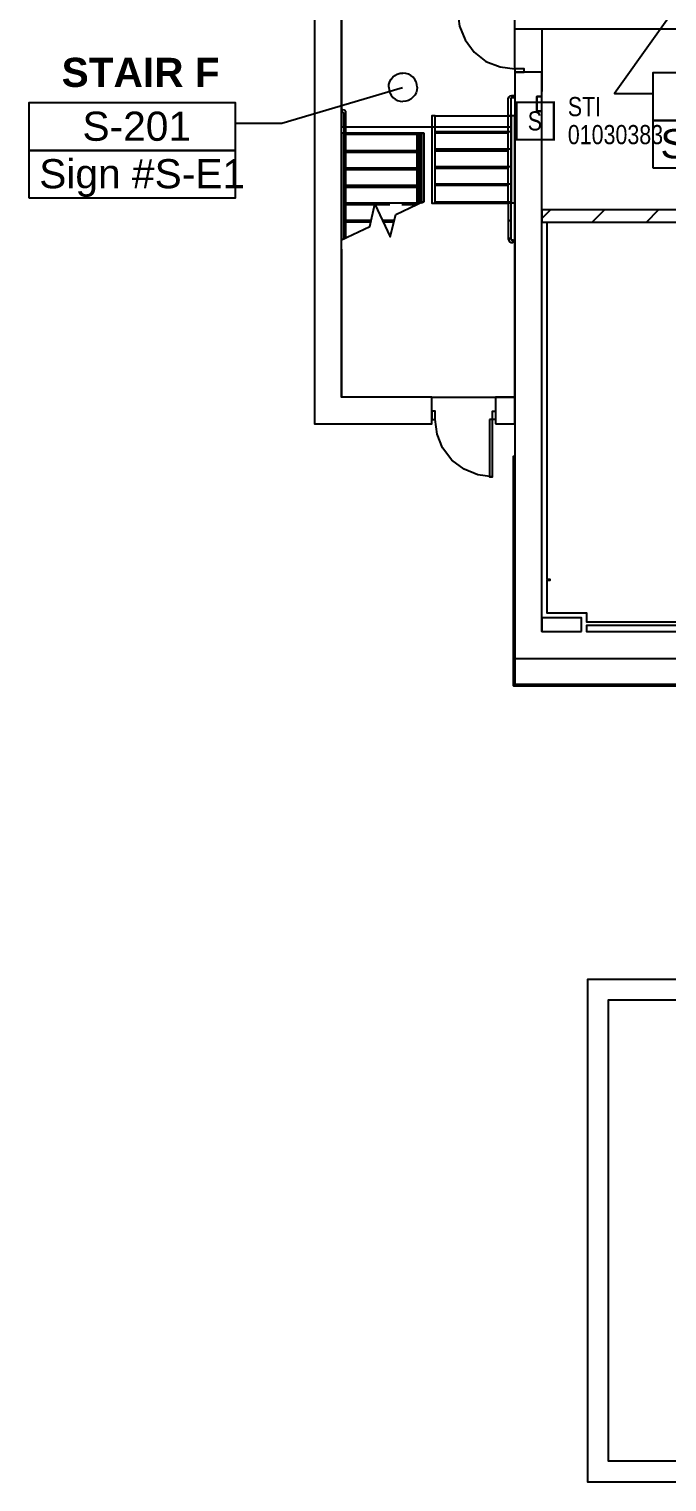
# Model space of a CAD drawing. Header units: inches. Extents: x 8199 to 15931, y 7617 to 15423.
# Drawn here: x 8419 to 8819, y 8066 to 8976 of the extents above; entities that cross this region are included whole.
import ezdxf
from ezdxf.enums import TextEntityAlignment as Align

# ---------------------------------------------------------------- set-up
doc = ezdxf.new("R2010")
doc.units = ezdxf.units.IN
doc.header["$LTSCALE"] = 0.25
doc.header["$MEASUREMENT"] = 0
doc.layers.add('BACKGROUND', color=8, linetype='Continuous')
doc.layers.add('PULL STATION', color=1, linetype='Continuous')
doc.styles.add('Arial', font='arial.ttf', dxfattribs={"width": 0.8})
doc.styles.add('PDF Arial', font='arial.ttf')
doc.styles.add('PDF Arial Bold', font='arialbd.ttf')

# ---------------------------------------------------------------- blocks, each defined once
blk = doc.blocks.new('SIGA-278')
at = {"layer": 'PULL STATION', "const_width": 1.3}
blk.add_lwpolyline([(-11.5, -11.68), (-11.5, 11.7), (11.89, 11.7), (11.89, -11.68)], close=True, dxfattribs=at)
at = {"layer": 'PULL STATION', "style": 'Arial', "width": 0.8}
blk.add_text('S', height=12, dxfattribs=at).set_placement((0, 0), align=Align.MIDDLE)
for tag, p in [('ADDRESS', (20.64, 8.96)), ('ZONE', (20.64, -8.58))]:
    blk.add_attdef(tag, text='', height=12, dxfattribs=at).set_placement(p, align=Align.MIDDLE_LEFT)
blk.add_attdef('SUBSCRIPT', text='', height=12, dxfattribs=at).set_placement((-16.56, -9.02), align=Align.MIDDLE_RIGHT)

msp = doc.modelspace()

# ---------------------------------------------------------------- linework, layer by layer
at = {"layer": 'BACKGROUND'}
for points in [[(8712.12, 9138.03), (8698.74, 9124.65), (8698.74, 9011.87), (8687.27, 9011.87), (8675.48, 9011.87), (8663.38, 9011.87), (8651.59, 9011.87), (8639.48, 9011.87), (8614.95, 9011.87), (8598.07, 9011.87), (8598.07, 8745.85), (8598.07, 8728.97), (8671.66, 8728.97), (8671.66, 8745.85), (8614.95, 8745.85), (8614.95, 8996.9), (8723.59, 8996.9), (8614.95, 8996.9), (8614.95, 8915.02)], [(8884.79, 9074.63), (8786.03, 8936.05), (8810.25, 8936.05)], [(8687.59, 8987.34), (8688.87, 8978.1), (8692.37, 8969.5), (8698.1, 8961.85), (8705.43, 8956.12), (8714.35, 8952.61), (8723.59, 8951.34), (8723.59, 8949.43), (8729.33, 8949.43), (8729.33, 8951.34), (8723.59, 8951.34), (8723.59, 8976.51), (9148.9, 8976.51), (9148.9, 8993.39), (8786.67, 8993.39), (8753.54, 9026.52), (8753.54, 9033.53), (8736.65, 9033.53), (8736.65, 8993.39), (8740.48, 8993.39), (8740.48, 8998.81), (8723.59, 8998.81), (8723.59, 9011.87), (8614.95, 9011.87)], [(8723.59, 8951.34), (8723.59, 8976.51), (8723.59, 8989.25), (8723.59, 8996.9)], [(8740.48, 8976.51), (8740.48, 8937.32)], [(9028.48, 8863.09), (8740.48, 8863.09), (8740.48, 8924.9), (8740.48, 8934.13), (8740.48, 8949.11), (8740.48, 8949.43), (8723.59, 8949.43), (8723.59, 8949.11), (8723.59, 8922.03), (8721.36, 8922.03), (8721.36, 8911.2), (8721.36, 8900.05), (8721.36, 8889.21), (8721.36, 8878.38), (8721.36, 8867.23), (8721.04, 8867.23), (8719.45, 8867.23), (8719.45, 8856.72), (8719.77, 8856.72), (8719.77, 8856.4), (8720.09, 8856.4), (8720.41, 8856.4), (8720.72, 8856.4), (8721.04, 8856.72), (8721.04, 8857.04)], [(8723.59, 8949.11), (8723.59, 8770.38), (8723.59, 8674.81), (8723.59, 8598.98), (8723.59, 8582.1), (8834.46, 8582.1), (8930.99, 8582.1), (8968.9, 8582.1), (9065.43, 8582.1), (9103.34, 8582.1), (9199.87, 8582.1), (9225.04, 8582.1), (9321.57, 8582.1), (9372.23, 8582.1), (9468.76, 8582.1), (9506.67, 8582.1), (9603.52, 8582.1), (9720.12, 8582.1)], [(8653.18, 8939.55), (8577.68, 8917.25), (8548.37, 8917.25)], [(8719.45, 8911.2), (8719.45, 8922.03), (8719.45, 8932.54), (8719.45, 8932.86), (8720.09, 8933.82), (8720.72, 8934.45), (8721.68, 8934.77), (8722.64, 8934.77), (8722.64, 8934.45), (8722.64, 8934.77)], [(8722.64, 8933.82), (8722.64, 8933.5), (8722.64, 8933.18), (8721.68, 8933.18), (8721.36, 8933.18), (8721.04, 8932.54), (8721.04, 8922.03), (8721.04, 8911.2), (8721.36, 8911.2)], [(8722.64, 8934.77), (8722.64, 8934.77)], [(8722.64, 8934.77), (8722.64, 8934.77)], [(8722.64, 8934.77), (8722.64, 8934.77)], [(8722.64, 8934.77), (8722.64, 8934.77)], [(8722.64, 8934.45), (8722.64, 8934.45)], [(8722.64, 8934.13), (8722.64, 8934.13)], [(8722.64, 8934.13), (8722.64, 8934.13)], [(8722.64, 8933.82), (8722.64, 8933.82)], [(8722.64, 8933.82), (8722.64, 8933.82)], [(8722.64, 8933.5), (8722.64, 8933.5)], [(8722.64, 8933.5), (8722.64, 8933.5)], [(8722.64, 8933.5), (8722.64, 8933.18)], [(8722.64, 8933.18), (8722.64, 8933.18)], [(8722.64, 8933.18), (8722.64, 8933.18)], [(8615.27, 8924.26), (8615.59, 8924.26), (8616.23, 8923.94), (8616.55, 8923.62), (8616.55, 8922.98), (8616.55, 8914.06), (8616.55, 8913.11), (8616.55, 8911.51), (8616.55, 8901.32), (8616.87, 8901.32), (8617.18, 8901.32), (8617.5, 8901.32), (8617.82, 8901.32), (8617.82, 8911.51), (8617.82, 8912.47), (8617.82, 8914.06), (8617.82, 8922.98), (8617.82, 8923.62), (8617.82, 8924.58), (8616.87, 8925.53), (8615.91, 8925.85), (8615.59, 8925.85), (8615.27, 8925.85), (8615.27, 8925.53), (8615.27, 8925.21), (8615.27, 8924.9), (8615.27, 8924.58), (8615.27, 8924.26), (8615.27, 8924.58), (8615.27, 8924.9), (8615.27, 8925.21), (8615.27, 8925.53), (8615.27, 8925.85)], [(8615.27, 8925.85), (8615.27, 8925.85)], [(8615.27, 8925.85), (8615.27, 8925.85)], [(8615.27, 8925.85), (8615.27, 8925.85)], [(8615.27, 8925.85), (8615.27, 8925.85)], [(8615.27, 8925.53), (8615.27, 8925.53)], [(8615.27, 8925.53), (8615.27, 8925.53)], [(8615.27, 8925.21), (8615.27, 8925.21)], [(8615.27, 8925.21), (8615.27, 8925.21)], [(8615.27, 8924.58), (8615.27, 8924.58)], [(8615.27, 8924.58), (8615.27, 8924.58)], [(8615.27, 8924.58), (8615.27, 8924.58)], [(8615.27, 8924.58), (8615.27, 8924.58)], [(8615.27, 8924.26), (8615.27, 8924.26)], [(8615.27, 8924.26), (8615.27, 8924.26)], [(8616.55, 8922.98), (8616.55, 8922.98)], [(8616.55, 8922.98), (8616.55, 8922.98)], [(8616.55, 8922.98), (8616.55, 8922.98)], [(8616.55, 8922.98), (8616.55, 8922.98)], [(8616.55, 8922.98), (8616.55, 8922.98)], [(8616.55, 8922.98), (8616.55, 8922.98)], [(8616.87, 8922.98), (8616.87, 8922.98)], [(8616.87, 8922.98), (8616.87, 8922.98)], [(8616.87, 8922.98), (8616.87, 8922.98)], [(8616.87, 8922.98), (8616.87, 8922.98)], [(8617.5, 8922.98), (8617.5, 8922.98)], [(8617.5, 8922.98), (8617.5, 8922.98)], [(8617.5, 8922.98), (8617.5, 8922.98)], [(8617.5, 8922.98), (8617.5, 8922.98)], [(8617.82, 8922.98), (8617.82, 8922.98)], [(8617.82, 8922.98), (8617.82, 8922.98)], [(8617.82, 8922.98), (8617.82, 8922.98)], [(8617.82, 8922.98), (8617.82, 8922.98)], [(8617.82, 8922.98), (8617.82, 8922.98)], [(8617.82, 8922.98), (8617.82, 8922.98)], [(8719.45, 8878.38), (8673.57, 8878.38), (8673.57, 8889.21), (8673.57, 8900.05), (8673.57, 8911.2), (8673.57, 8922.03), (8671.66, 8922.03), (8671.66, 8867.23), (8673.57, 8867.23), (8673.57, 8878.38)], [(8673.57, 8922.03), (8719.45, 8922.03), (8721.04, 8922.03), (8721.36, 8922.03)], [(8720.72, 8922.03), (8720.41, 8922.03), (8720.09, 8922.03), (8719.77, 8922.03)], [(8719.77, 8922.03), (8719.77, 8922.03)], [(8720.41, 8922.03), (8720.41, 8922.03)], [(8720.72, 8922.03), (8720.72, 8922.03)], [(8723.59, 8867.23), (8723.59, 8922.03)], [(8616.55, 8911.2), (8614.95, 8911.2), (8614.95, 8844.29), (8632.79, 8852.58), (8635.98, 8866.59), (8645.54, 8846.2), (8649.04, 8860.22), (8666.56, 8868.51), (8666.56, 8911.2), (8664.65, 8911.2), (8664.65, 8900.05), (8664.65, 8889.21), (8663.38, 8889.21)], [(8616.55, 8911.51), (8616.55, 8911.83), (8616.87, 8911.83), (8617.18, 8911.83), (8617.5, 8911.83), (8617.82, 8911.83), (8617.82, 8911.51)], [(8616.55, 8911.83), (8616.55, 8911.83)], [(8616.55, 8911.51), (8616.55, 8911.51)], [(8616.55, 8911.51), (8616.55, 8911.51)], [(8617.5, 8911.83), (8617.5, 8911.83)], [(8617.82, 8911.51), (8617.82, 8911.51)], [(8617.82, 8911.51), (8617.82, 8911.51)], [(8664.65, 8911.2), (8617.82, 8911.2)], [(8663.38, 8911.2), (8663.38, 8866.91), (8662.1, 8866.28), (8652.87, 8866.28)], [(8663.38, 8901.64), (8663.38, 8911.2), (8662.1, 8911.2), (8662.1, 8901.64)], [(8662.1, 8911.2), (8662.1, 8866.28)], [(8662.42, 8911.2), (8662.42, 8911.2)], [(8662.42, 8911.2), (8662.42, 8911.2)], [(8663.06, 8911.2), (8663.06, 8911.2)], [(8663.06, 8911.2), (8663.06, 8911.2)], [(8664.97, 8911.2), (8666.56, 8911.2)], [(8664.97, 8911.2), (8664.97, 8867.55)], [(8666.56, 8911.2), (8666.56, 8868.19)], [(8673.57, 8867.23), (8719.45, 8867.23), (8719.45, 8911.2), (8673.57, 8911.2)], [(8721.04, 8911.2), (8721.04, 8867.23), (8721.04, 8856.72), (8721.04, 8855.44), (8721.04, 8854.49), (8721.04, 8845.25), (8720.72, 8845.25), (8720.41, 8845.25), (8720.09, 8845.25), (8719.77, 8845.25), (8720.09, 8845.25), (8720.41, 8845.25), (8720.72, 8845.25), (8720.41, 8845.25), (8720.09, 8845.25), (8719.77, 8845.25), (8719.45, 8845.25), (8719.45, 8844.93), (8719.77, 8843.97), (8720.41, 8843.02), (8721.36, 8842.7), (8721.68, 8842.7), (8722.32, 8842.7), (8722.32, 8843.02), (8722.32, 8843.34), (8722.32, 8843.66), (8722.32, 8843.97), (8722.32, 8844.29), (8722.32, 8843.97), (8722.32, 8843.66), (8722.32, 8843.34), (8722.32, 8843.02), (8722.32, 8842.7)], [(8616.55, 8901.32), (8616.55, 8901.32)], [(8616.87, 8901.32), (8616.87, 8901.32)], [(8617.18, 8901.32), (8617.18, 8901.32)], [(8617.5, 8901.32), (8617.5, 8901.32)], [(8662.74, 8902.91), (8662.74, 8902.91)], [(8662.1, 8900.05), (8617.82, 8900.05)], [(8664.65, 8900.05), (8663.38, 8900.05)], [(8673.57, 8900.05), (8719.45, 8900.05)], [(8721.04, 8900.05), (8721.36, 8900.05)], [(8662.1, 8889.21), (8617.82, 8889.21)], [(8664.65, 8889.21), (8664.65, 8878.38), (8664.65, 8867.55)], [(8673.57, 8889.21), (8719.45, 8889.21)], [(8721.04, 8889.21), (8721.36, 8889.21)], [(8662.1, 8878.38), (8617.82, 8878.38)], [(8664.65, 8878.38), (8663.38, 8878.38)], [(8721.04, 8878.38), (8721.36, 8878.38)], [(8662.1, 8867.23), (8617.82, 8867.23)], [(8635.98, 8866.28), (8617.82, 8866.28)], [(8645.22, 8866.28), (8636.3, 8866.28)], [(8664.33, 8867.23), (8663.38, 8867.23)], [(8671.66, 8745.85), (8723.59, 8745.85), (8723.59, 8867.23), (8721.36, 8867.23)], [(8720.72, 8867.23), (8720.41, 8867.23), (8720.09, 8867.23), (8719.77, 8867.23)], [(8719.77, 8867.23), (8719.77, 8867.23)], [(8720.09, 8867.23), (8720.09, 8867.23)], [(8720.41, 8867.23), (8720.41, 8867.23)], [(8720.72, 8867.23), (8720.72, 8867.23)], [(8720.72, 8867.23), (8720.72, 8867.23)], [(8633.75, 8856.4), (8617.82, 8856.4)], [(8633.43, 8855.44), (8617.82, 8855.44)], [(8648.09, 8856.4), (8640.76, 8856.4)], [(8647.77, 8855.44), (8641.4, 8855.44)], [(8719.45, 8857.04), (8719.45, 8856.72), (8719.45, 8856.08), (8719.45, 8854.49), (8719.45, 8845.25), (8719.77, 8845.25), (8720.09, 8845.25), (8720.41, 8845.25), (8720.72, 8845.25), (8721.04, 8845.25), (8721.04, 8844.93), (8721.36, 8844.29), (8721.68, 8844.29), (8722.32, 8844.29)], [(8719.45, 8856.72), (8719.45, 8856.72)], [(8720.41, 8856.4), (8720.41, 8856.4)], [(8721.04, 8856.72), (8721.04, 8856.72)], [(8721.04, 8856.72), (8721.04, 8856.72)], [(8740.48, 8857.67), (8745.89, 8863.09)], [(8740.48, 8598.98), (8740.48, 8674.81), (8740.48, 8770.38), (8740.48, 8855.44), (8740.48, 8863.09), (8740.48, 8855.44), (8743.66, 8855.44), (8743.66, 8631.8), (8745.57, 8631.8), (8745.57, 8630.84), (8743.66, 8630.84), (8743.66, 8610.77), (8768.51, 8610.77), (8768.51, 8607.59), (8768.51, 8605.04), (8834.46, 8605.04)], [(8740.48, 8607.59), (8740.48, 8855.44), (8743.66, 8855.44), (9028.48, 8855.44)], [(8772.02, 8855.44), (8779.66, 8863.09)], [(8806.1, 8855.44), (8813.43, 8863.09)], [(8614.95, 8838.56), (8614.95, 8745.85)], [(8719.45, 8845.25), (8719.45, 8845.25)], [(8719.45, 8845.25), (8719.45, 8845.25)], [(8719.77, 8845.25), (8719.77, 8845.25)], [(8719.77, 8845.25), (8719.77, 8845.25)], [(8719.77, 8845.25), (8719.77, 8845.25)], [(8719.77, 8845.25), (8719.77, 8845.25)], [(8720.41, 8845.25), (8720.41, 8845.25)], [(8720.41, 8845.25), (8720.41, 8845.25)], [(8720.41, 8845.25), (8720.41, 8845.25)], [(8720.41, 8845.25), (8720.41, 8845.25)], [(8720.72, 8845.25), (8720.72, 8845.25)], [(8720.72, 8845.25), (8720.72, 8845.25)], [(8721.04, 8845.25), (8721.04, 8845.25)], [(8721.04, 8845.25), (8721.04, 8845.25)], [(8721.04, 8845.25), (8721.04, 8845.25)], [(8721.04, 8845.25), (8721.04, 8845.25)], [(8722.32, 8843.97), (8722.32, 8843.97)], [(8722.32, 8843.97), (8722.32, 8843.97)], [(8722.32, 8843.97), (8722.32, 8843.97)], [(8722.32, 8843.97), (8722.32, 8843.97)], [(8722.32, 8843.66), (8722.32, 8843.66)], [(8722.32, 8843.66), (8722.32, 8843.66)], [(8722.32, 8843.34), (8722.32, 8843.34)], [(8722.32, 8843.34), (8722.32, 8843.34)], [(8722.32, 8843.02), (8722.32, 8843.02)], [(8722.32, 8843.02), (8722.32, 8843.02)], [(8722.32, 8842.7), (8722.32, 8842.7)], [(8722.32, 8842.7), (8722.32, 8842.7)], [(8722.32, 8842.7), (8722.32, 8842.7)], [(8722.32, 8842.7), (8722.32, 8842.7)], [(8709.57, 8695.83), (8700.33, 8697.11), (8691.73, 8700.61), (8684.09, 8706.35), (8678.35, 8713.99), (8674.85, 8722.59), (8673.57, 8731.83), (8673.57, 8736.93), (8671.66, 8736.93), (8671.66, 8731.83), (8673.57, 8731.83)], [(8722.64, 8564.9), (8722.64, 8708.9), (8723.59, 8708.9), (8723.59, 8565.85)], [(8834.46, 8602.81), (8768.51, 8602.81), (8768.51, 8598.98), (8834.46, 8598.98)], [(9676.48, 8565.85), (8723.59, 8565.85), (8722.64, 8564.9), (9676.48, 8564.9)]]:
    msp.add_lwpolyline(points, dxfattribs=at)
for points in [[(8810.25, 8919.16), (8810.25, 8949.11), (8939.27, 8949.11), (8939.27, 8919.16)], [(8419.34, 8900.36), (8419.34, 8930.31), (8548.37, 8930.31), (8548.37, 8900.36)], [(8722.64, 8933.82), (8722.64, 8934.13), (8722.64, 8934.45), (8722.64, 8934.13)], [(8737.29, 8934.13), (8737.29, 8924.9)], [(8740.48, 8934.13), (8737.29, 8934.13)], [(8616.55, 8922.98), (8616.87, 8922.98), (8617.18, 8922.98), (8616.87, 8922.98)], [(8617.5, 8922.98), (8617.18, 8922.98), (8616.87, 8922.98), (8617.18, 8922.98)], [(8617.5, 8922.98), (8617.18, 8922.98), (8617.5, 8922.98), (8617.82, 8922.98)], [(8737.29, 8924.9), (8740.48, 8924.9)], [(8810.25, 8889.21), (8810.25, 8919.16), (8939.27, 8919.16), (8939.27, 8889.21)], [(8662.42, 8911.2), (8662.74, 8911.2), (8663.06, 8911.2), (8662.74, 8911.2)], [(8666.56, 8868.19), (8664.97, 8867.55), (8664.97, 8911.2), (8666.56, 8911.2)], [(8419.34, 8870.42), (8419.34, 8900.36), (8548.37, 8900.36), (8548.37, 8870.42)], [(8616.55, 8844.93), (8617.82, 8845.57), (8617.82, 8901.32), (8616.55, 8901.32)], [(8666.56, 8868.19), (8664.97, 8867.55)], [(8711.48, 8728.97), (8723.59, 8728.97), (8723.59, 8745.85), (8711.48, 8745.85)], [(8711.48, 8736.93), (8711.48, 8731.83), (8709.57, 8731.83), (8709.57, 8736.93)], [(8707.66, 8731.83), (8707.66, 8695.83), (8709.57, 8695.83), (8709.57, 8731.83)], [(8765.33, 8598.98), (8765.33, 8607.59), (8743.66, 8607.59), (8740.48, 8607.59), (8740.48, 8598.98)], [(8962.85, 8381.07), (8782.21, 8381.07), (8769.15, 8381.07), (8769.15, 8066.31), (8782.21, 8066.31), (8962.85, 8066.31), (8962.85, 8079.37), (8782.21, 8079.37), (8782.21, 8368.33), (8962.85, 8368.33)]]:
    msp.add_lwpolyline(points, close=True, dxfattribs=at)
at = {"layer": 'BACKGROUND', "ltscale": 0.281667}
msp.add_lwpolyline([(8614.95, 8915.02), (8721.36, 8915.02)], dxfattribs=at)
at = {"layer": 'BACKGROUND', "ltscale": 0.061667}
for points in [[(8664.65, 8910.24), (8617.82, 8910.24)], [(8673.57, 8912.15), (8721.36, 8912.15)], [(8673.57, 8901.32), (8721.36, 8901.32)], [(8664.65, 8899.09), (8617.82, 8899.09)], [(8664.65, 8888.26), (8617.82, 8888.26)], [(8673.57, 8890.17), (8721.36, 8890.17)], [(8664.65, 8877.11), (8617.82, 8877.11)], [(8673.57, 8879.34), (8721.36, 8879.34)], [(8673.57, 8868.19), (8721.36, 8868.19)]]:
    msp.add_lwpolyline(points, dxfattribs=at)
at = {"layer": 'BACKGROUND', "ltscale": 1.288333}
msp.add_lwpolyline([(8786.67, 8598.98), (9911.59, 8598.98)], dxfattribs=at)
at = {"layer": 'BACKGROUND'}
for centre, start, end in [((8653.52, 8939.88), 359.89944, 90.10056), ((8653.49, 8939.85), 179.89944, 270.10056)]:
    msp.add_arc(centre, 8.9, start, end, dxfattribs=at)
for points in [[(8644.58, 8939.87), (8644.58, 8944.97), (8648.41, 8948.79), (8653.5, 8948.79)], [(8644.58, 8939.87), (8644.58, 8944.97), (8648.41, 8948.79), (8653.5, 8948.79)], [(8662.42, 8939.87), (8662.42, 8935.09), (8658.28, 8930.95), (8653.5, 8930.95)], [(8662.42, 8939.87), (8662.42, 8935.09), (8658.28, 8930.95), (8653.5, 8930.95)]]:
    msp.add_open_spline(points, degree=3, dxfattribs=at)

# ---------------------------------------------------------------- block references
at = {"layer": 'PULL STATION'}
msp.add_blockref('SIGA-278', (8736.1, 8918.82), dxfattribs=at).add_auto_attribs({'ADDRESS': 'STI', 'ZONE': '01030383'})

# ---------------------------------------------------------------- texts
at = {"layer": 'BACKGROUND', "attachment_point": 7}
for s, insert, char_height, style in [('STAIR F', (8439.73, 8939.86), 18.216, 'PDF Arial Bold'), ('S-201', (8452.79, 8906.11), 18.245, 'PDF Arial'), ('Sign #173C', (8814.71, 8889.9), 18.245, 'PDF Arial'), ('Sign #S-E1', (8425.71, 8871.11), 18.245, 'PDF Arial')]:
    msp.add_mtext(s, dxfattribs=dict(at, insert=insert, char_height=char_height, style=style))

doc.saveas('drawing.dxf')
